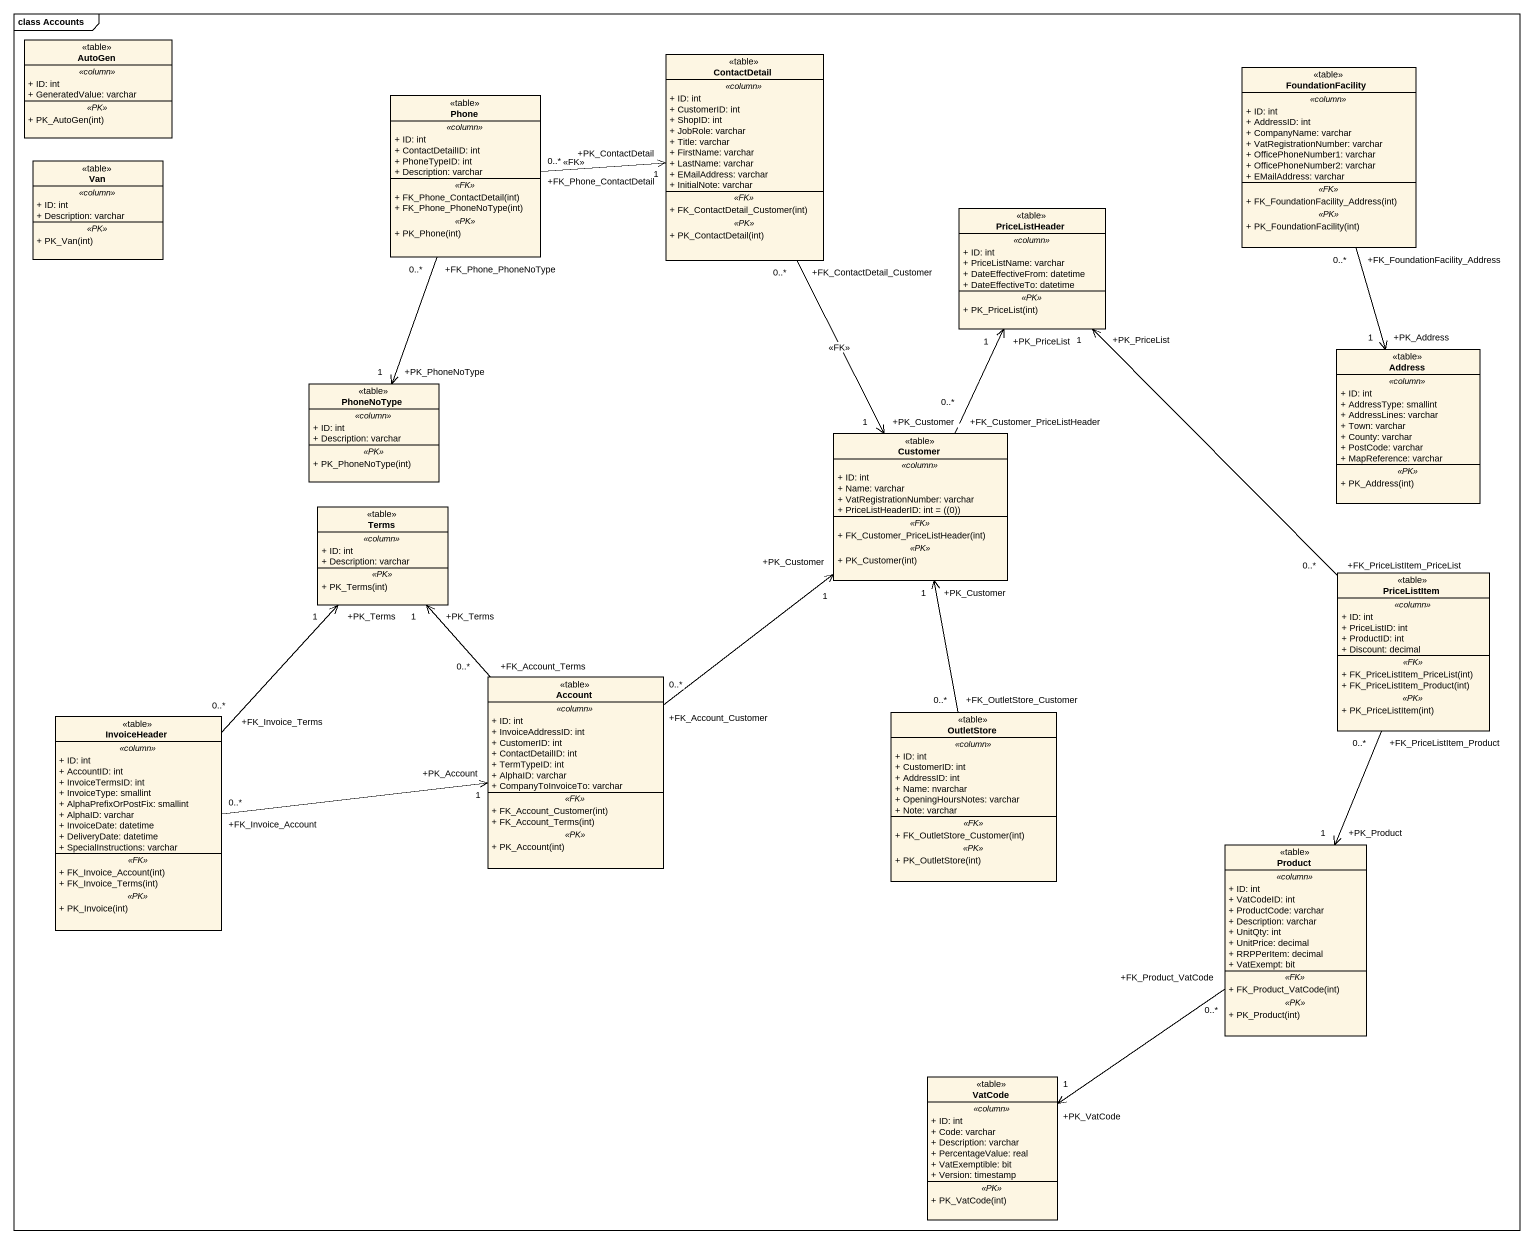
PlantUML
@startuml
mainframe class Accounts
hide circle
hide empty members
skinparam classAttributeIconSize 0
class AutoGen <<table>> {
  .. <<column>> ..
  + ID: int
  + GeneratedValue: varchar
  .. <<PK>> ..
  + PK_AutoGen(int)
}
class ContactDetail <<table>> {
  .. <<column>> ..
  + ID: int
  + CustomerID: int
  + ShopID: int
  + JobRole: varchar
  + Title: varchar
  + FirstName: varchar
  + LastName: varchar
  + EMailAddress: varchar
  + InitialNote: varchar
  .. <<FK>> ..
  + FK_ContactDetail_Customer(int)
  .. <<PK>> ..
  + PK_ContactDetail(int)
}
class Phone <<table>> {
  .. <<column>> ..
  + ID: int
  + ContactDetailID: int
  + PhoneTypeID: int
  + Description: varchar
  .. <<FK>> ..
  + FK_Phone_ContactDetail(int)
  + FK_Phone_PhoneNoType(int)
  .. <<PK>> ..
  + PK_Phone(int)
}
class FoundationFacility <<table>> {
  .. <<column>> ..
  + ID: int
  + AddressID: int
  + CompanyName: varchar
  + VatRegistrationNumber: varchar
  + OfficePhoneNumber1: varchar
  + OfficePhoneNumber2: varchar
  + EMailAddress: varchar
  .. <<FK>> ..
  + FK_FoundationFacility_Address(int)
  .. <<PK>> ..
  + PK_FoundationFacility(int)
}
class Van <<table>> {
  .. <<column>> ..
  + ID: int
  + Description: varchar
  .. <<PK>> ..
  + PK_Van(int)
}
class PriceListHeader <<table>> {
  .. <<column>> ..
  + ID: int
  + PriceListName: varchar
  + DateEffectiveFrom: datetime
  + DateEffectiveTo: datetime
  .. <<PK>> ..
  + PK_PriceList(int)
}
class Address <<table>> {
  .. <<column>> ..
  + ID: int
  + AddressType: smallint
  + AddressLines: varchar
  + Town: varchar
  + County: varchar
  + PostCode: varchar
  + MapReference: varchar
  .. <<PK>> ..
  + PK_Address(int)
}
class PhoneNoType <<table>> {
  .. <<column>> ..
  + ID: int
  + Description: varchar
  .. <<PK>> ..
  + PK_PhoneNoType(int)
}
class Customer <<table>> {
  .. <<column>> ..
  + ID: int
  + Name: varchar
  + VatRegistrationNumber: varchar
  {field} + PriceListHeaderID: int = ((0))
  .. <<FK>> ..
  + FK_Customer_PriceListHeader(int)
  .. <<PK>> ..
  + PK_Customer(int)
}
class Terms <<table>> {
  .. <<column>> ..
  + ID: int
  + Description: varchar
  .. <<PK>> ..
  + PK_Terms(int)
}
class PriceListItem <<table>> {
  .. <<column>> ..
  + ID: int
  + PriceListID: int
  + ProductID: int
  + Discount: decimal
  .. <<FK>> ..
  + FK_PriceListItem_PriceList(int)
  + FK_PriceListItem_Product(int)
  .. <<PK>> ..
  + PK_PriceListItem(int)
}
class Account <<table>> {
  .. <<column>> ..
  + ID: int
  + InvoiceAddressID: int
  + CustomerID: int
  + ContactDetailID: int
  + TermTypeID: int
  + AlphaID: varchar
  + CompanyToInvoiceTo: varchar
  .. <<FK>> ..
  + FK_Account_Customer(int)
  + FK_Account_Terms(int)
  .. <<PK>> ..
  + PK_Account(int)
}
class OutletStore <<table>> {
  .. <<column>> ..
  + ID: int
  + CustomerID: int
  + AddressID: int
  + Name: nvarchar
  + OpeningHoursNotes: varchar
  + Note: varchar
  .. <<FK>> ..
  + FK_OutletStore_Customer(int)
  .. <<PK>> ..
  + PK_OutletStore(int)
}
class InvoiceHeader <<table>> {
  .. <<column>> ..
  + ID: int
  + AccountID: int
  + InvoiceTermsID: int
  + InvoiceType: smallint
  + AlphaPrefixOrPostFix: smallint
  + AlphaID: varchar
  + InvoiceDate: datetime
  + DeliveryDate: datetime
  + SpecialInstructions: varchar
  .. <<FK>> ..
  + FK_Invoice_Account(int)
  + FK_Invoice_Terms(int)
  .. <<PK>> ..
  + PK_Invoice(int)
}
class Product <<table>> {
  .. <<column>> ..
  + ID: int
  + VatCodeID: int
  + ProductCode: varchar
  + Description: varchar
  + UnitQty: int
  + UnitPrice: decimal
  + RRPPerItem: decimal
  + VatExempt: bit
  .. <<FK>> ..
  + FK_Product_VatCode(int)
  .. <<PK>> ..
  + PK_Product(int)
}
class VatCode <<table>> {
  .. <<column>> ..
  + ID: int
  + Code: varchar
  + Description: varchar
  + PercentageValue: real
  + VatExemptible: bit
  + Version: timestamp
  .. <<PK>> ..
  + PK_VatCode(int)
}
ContactDetail "+FK_ContactDetail_Customer\n0..*" --> "+PK_Customer\n1" Customer : <<FK>>
Phone "+FK_Phone_ContactDetail\n0..*" -right-> "+PK_ContactDetail\n1" ContactDetail : <<FK>>
Phone "+FK_Phone_PhoneNoType\n0..*" --> "+PK_PhoneNoType\n1" PhoneNoType
FoundationFacility "+FK_FoundationFacility_Address\n0..*" --> "+PK_Address\n1" Address
Customer "+FK_Customer_PriceListHeader\n0..*" -up-> "+PK_PriceList\n1" PriceListHeader
PriceListItem "+FK_PriceListItem_PriceList\n0..*" -up-> "+PK_PriceList\n1" PriceListHeader
PriceListItem "+FK_PriceListItem_Product\n0..*" --> "+PK_Product\n1" Product
Account "+FK_Account_Customer\n0..*" -up-> "+PK_Customer\n1" Customer
Account "+FK_Account_Terms\n0..*" -up-> "+PK_Terms\n1" Terms
OutletStore "+FK_OutletStore_Customer\n0..*" -up-> "+PK_Customer\n1" Customer
InvoiceHeader "+FK_Invoice_Terms\n0..*" -up-> "+PK_Terms\n1" Terms
InvoiceHeader "+FK_Invoice_Account\n0..*" -right-> "+PK_Account\n1" Account
Product "+FK_Product_VatCode\n0..*" --> "+PK_VatCode\n1" VatCode
@enduml
